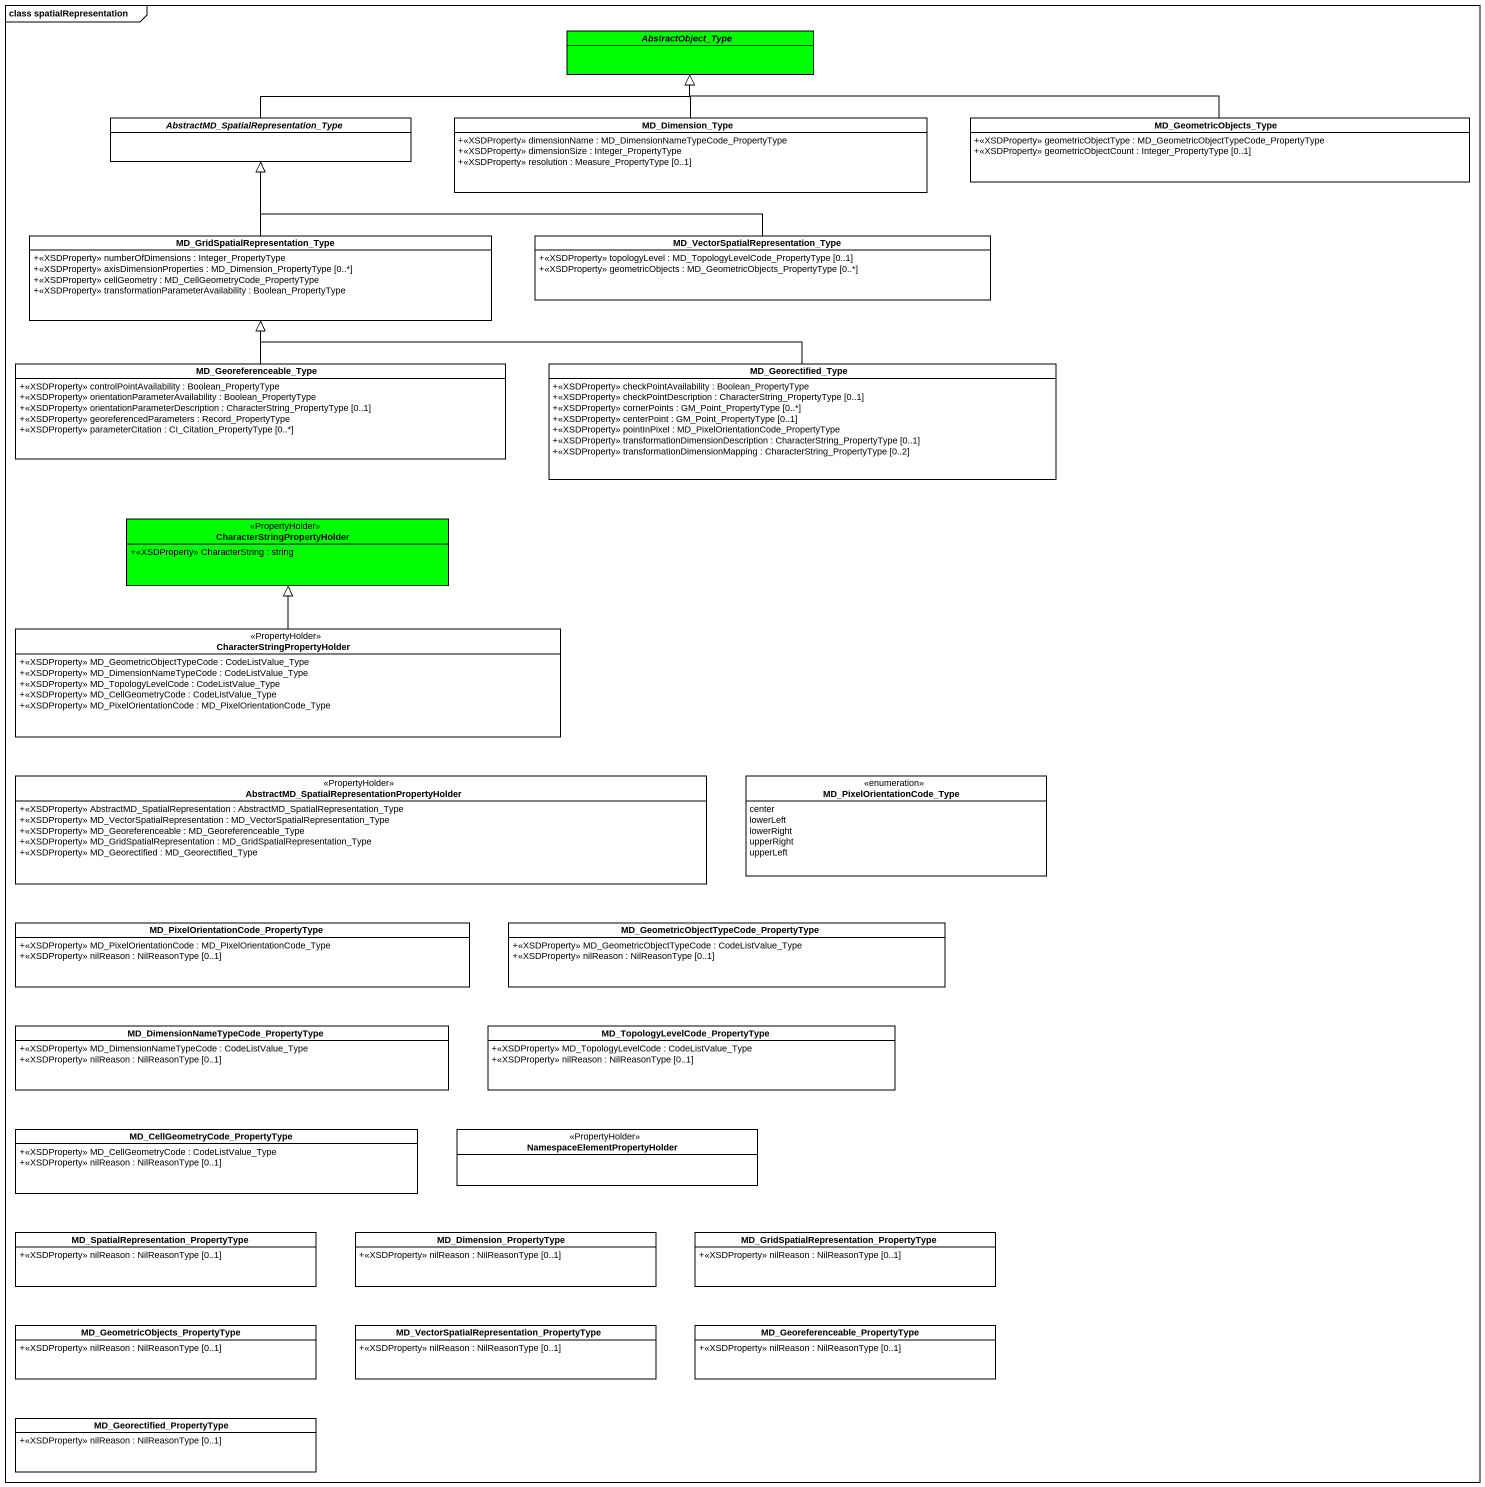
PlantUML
@startuml
mainframe class spatialRepresentation
hide circle
hide empty members
skinparam classAttributeIconSize 0
abstract class AbstractObject_Type #00FF00
abstract class "AbstractMD_SpatialRepresentation_Type" as AbstractMD
class MD_Dimension_Type {
  +<<XSDProperty>> dimensionName : MD_DimensionNameTypeCode_PropertyType
  +<<XSDProperty>> dimensionSize : Integer_PropertyType
  +<<XSDProperty>> resolution : Measure_PropertyType [0..1]
}
class MD_GeometricObjects_Type {
  +<<XSDProperty>> geometricObjectType : MD_GeometricObjectTypeCode_PropertyType
  +<<XSDProperty>> geometricObjectCount : Integer_PropertyType [0..1]
}
class "MD_GridSpatialRepresentation_Type" as MD_GridSpatialRepresentation {
  +<<XSDProperty>> numberOfDimensions : Integer_PropertyType
  +<<XSDProperty>> axisDimensionProperties : MD_Dimension_PropertyType [0..*]
  +<<XSDProperty>> cellGeometry : MD_CellGeometryCode_PropertyType
  +<<XSDProperty>> transformationParameterAvailability : Boolean_PropertyType
}
class "MD_VectorSpatialRepresentation_Type" as MD_VectorSpatialRepresentati {
  +<<XSDProperty>> topologyLevel : MD_TopologyLevelCode_PropertyType [0..1]
  +<<XSDProperty>> geometricObjects : MD_GeometricObjects_PropertyType [0..*]
}
class MD_Georeferenceable_Type {
  +<<XSDProperty>> controlPointAvailability : Boolean_PropertyType
  +<<XSDProperty>> orientationParameterAvailability : Boolean_PropertyType
  +<<XSDProperty>> orientationParameterDescription : CharacterString_PropertyType [0..1]
  +<<XSDProperty>> georeferencedParameters : Record_PropertyType
  +<<XSDProperty>> parameterCitation : CI_Citation_PropertyType [0..*]
}
class MD_Georectified_Type {
  +<<XSDProperty>> checkPointAvailability : Boolean_PropertyType
  +<<XSDProperty>> checkPointDescription : CharacterString_PropertyType [0..1]
  +<<XSDProperty>> cornerPoints : GM_Point_PropertyType [0..*]
  +<<XSDProperty>> centerPoint : GM_Point_PropertyType [0..1]
  +<<XSDProperty>> pointInPixel : MD_PixelOrientationCode_PropertyType
  +<<XSDProperty>> transformationDimensionDescription : CharacterString_PropertyType [0..1]
  +<<XSDProperty>> transformationDimensionMapping : CharacterString_PropertyType [0..2]
}
class "CharacterStringPropertyHolder" as CharacterStringPropertyHolde <<PropertyHolder>> #00FF00 {
  +<<XSDProperty>> CharacterString : string
}
class "CharacterStringPropertyHolder" as CharacterStringPropertyHolde_2 <<PropertyHolder>> {
  +<<XSDProperty>> MD_GeometricObjectTypeCode : CodeListValue_Type
  +<<XSDProperty>> MD_DimensionNameTypeCode : CodeListValue_Type
  +<<XSDProperty>> MD_TopologyLevelCode : CodeListValue_Type
  +<<XSDProperty>> MD_CellGeometryCode : CodeListValue_Type
  +<<XSDProperty>> MD_PixelOrientationCode : MD_PixelOrientationCode_Type
}
class "AbstractMD_SpatialRepresentationPropertyHolder" as AbstractMD_2 <<PropertyHolder>> {
  +<<XSDProperty>> AbstractMD_SpatialRepresentation : AbstractMD_SpatialRepresentation_Type
  +<<XSDProperty>> MD_VectorSpatialRepresentation : MD_VectorSpatialRepresentation_Type
  +<<XSDProperty>> MD_Georeferenceable : MD_Georeferenceable_Type
  +<<XSDProperty>> MD_GridSpatialRepresentation : MD_GridSpatialRepresentation_Type
  +<<XSDProperty>> MD_Georectified : MD_Georectified_Type
}
enum MD_PixelOrientationCode_Type {
  center
  lowerLeft
  lowerRight
  upperRight
  upperLeft
}
class "MD_PixelOrientationCode_PropertyType" as MD_PixelOrientationCode {
  +<<XSDProperty>> MD_PixelOrientationCode : MD_PixelOrientationCode_Type
  +<<XSDProperty>> nilReason : NilReasonType [0..1]
}
class "MD_GeometricObjectTypeCode_PropertyType" as MD_GeometricObjectTypeCode {
  +<<XSDProperty>> MD_GeometricObjectTypeCode : CodeListValue_Type
  +<<XSDProperty>> nilReason : NilReasonType [0..1]
}
class "MD_DimensionNameTypeCode_PropertyType" as MD_DimensionNameTypeCode {
  +<<XSDProperty>> MD_DimensionNameTypeCode : CodeListValue_Type
  +<<XSDProperty>> nilReason : NilReasonType [0..1]
}
class "MD_TopologyLevelCode_PropertyType" as MD_TopologyLevelCode {
  +<<XSDProperty>> MD_TopologyLevelCode : CodeListValue_Type
  +<<XSDProperty>> nilReason : NilReasonType [0..1]
}
class "MD_CellGeometryCode_PropertyType" as MD_CellGeometryCode {
  +<<XSDProperty>> MD_CellGeometryCode : CodeListValue_Type
  +<<XSDProperty>> nilReason : NilReasonType [0..1]
}
class "NamespaceElementPropertyHolder" as NamespaceElementPropertyHold <<PropertyHolder>>
class "MD_SpatialRepresentation_PropertyType" as MD_SpatialRepresentation {
  +<<XSDProperty>> nilReason : NilReasonType [0..1]
}
class MD_Dimension_PropertyType {
  +<<XSDProperty>> nilReason : NilReasonType [0..1]
}
class "MD_GridSpatialRepresentation_PropertyType" as MD_GridSpatialRepresentation_2 {
  +<<XSDProperty>> nilReason : NilReasonType [0..1]
}
class "MD_GeometricObjects_PropertyType" as MD_GeometricObjects {
  +<<XSDProperty>> nilReason : NilReasonType [0..1]
}
class "MD_VectorSpatialRepresentation_PropertyType" as MD_VectorSpatialRepresentati_2 {
  +<<XSDProperty>> nilReason : NilReasonType [0..1]
}
class "MD_Georeferenceable_PropertyType" as MD_Georeferenceable {
  +<<XSDProperty>> nilReason : NilReasonType [0..1]
}
class MD_Georectified_PropertyType {
  +<<XSDProperty>> nilReason : NilReasonType [0..1]
}
AbstractMD -right-|> AbstractObject_Type
MD_Dimension_Type -up-|> AbstractObject_Type
MD_GeometricObjects_Type -left-|> AbstractObject_Type
MD_GridSpatialRepresentation -up-|> AbstractMD
MD_VectorSpatialRepresentati -left-|> AbstractMD
MD_Georeferenceable_Type -up-|> MD_GridSpatialRepresentation
MD_Georectified_Type -left-|> MD_GridSpatialRepresentation
CharacterStringPropertyHolde_2 -up-|> CharacterStringPropertyHolde
@enduml
